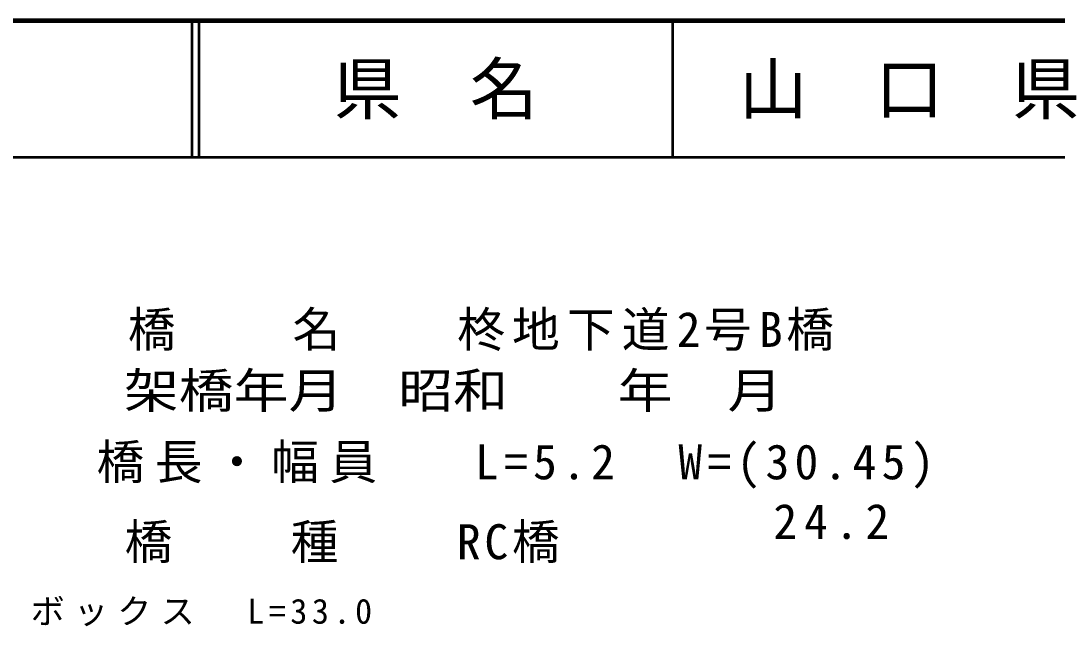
# Model space of a CAD drawing. Units: millimetres, scale not verified. Extents: x 40000 to 680000, y 20000 to 380000.
# Drawn here: x 285190 to 361213, y 335592 to 380000 of the extents above; entities that cross this region are included whole.
import ezdxf
from ezdxf.enums import TextEntityAlignment as Align

# ---------------------------------------------------------------- set-up
doc = ezdxf.new("R2010")
doc.units = ezdxf.units.MM
doc.header["$LTSCALE"] = 1000
for name, color, linetype, lineweight in [('M-STR-HTXT', 7, 'Continuous', 13), ('M-TTL', 2, 'Continuous', 140), ('M-TTL-LINE', 7, 'Continuous', 50)]:
    doc.layers.add(name, color=color, linetype=linetype, lineweight=lineweight)
doc.layers.add('M-TTL-TXT', color=7, linetype='Continuous')
doc.styles.add('ＭＳ ゴシック', font='')
doc.styles.get('ＭＳ ゴシック').set_extended_font_data('MS Gothic')

msp = doc.modelspace()

# ---------------------------------------------------------------- linework, layer by layer
at = {"layer": 'M-TTL'}
msp.add_line((680000, 380000), (40000, 380000), dxfattribs=at)
at = {"layer": 'M-TTL-LINE'}
for p, q in [((297750, 380000), (297750, 370000)), ((298250, 380000), (298250, 370000)), ((333000, 380000), (333000, 370000)), ((40000, 370000), (680000, 370000))]:
    msp.add_line(p, q, dxfattribs=at)

# ---------------------------------------------------------------- texts
at = {"layer": 'M-STR-HTXT', "style": 'ＭＳ ゴシック', "width": 1.15}
msp.add_text('架橋年月\u3000昭和\u3000\u3000年\u3000月', height=2566, dxfattribs=at).set_placement((316903, 350827), align=Align.BOTTOM_CENTER)
at = {"layer": 'M-STR-HTXT', "style": 'ＭＳ ゴシック'}
for s, insert, char_height, attachment_point in [('\\T1.15;橋\u3000\u3000名\u3000\u3000柊地下道2号B橋', (293047, 355773), 2566, 7), ('\\T1.22;橋長・幅員\u3000\\~L=5.2\u3000W=(30.45)', (321672, 345686), 2566, 8), ('\\T1.29;24.2', (344895, 341961), 2566, 8), ('\\T1.16;橋\u3000\u3000種\u3000\u3000RC橋', (309047, 340230), 2566, 8), ('\\T1.27;ボックス\u3000L=33.0', (298608, 335592), 1833, 8)]:
    msp.add_mtext(s, dxfattribs=dict(at, insert=insert, char_height=char_height, attachment_point=attachment_point))
at = {"layer": 'M-TTL-TXT', "style": 'ＭＳ ゴシック'}
for s, p in [('県\u3000名', (315625, 375000)), ('山\u3000口\u3000県', (350375, 375000))]:
    msp.add_text(s, height=3666, dxfattribs=at).set_placement(p, align=Align.MIDDLE_CENTER)

doc.saveas('drawing.dxf')
